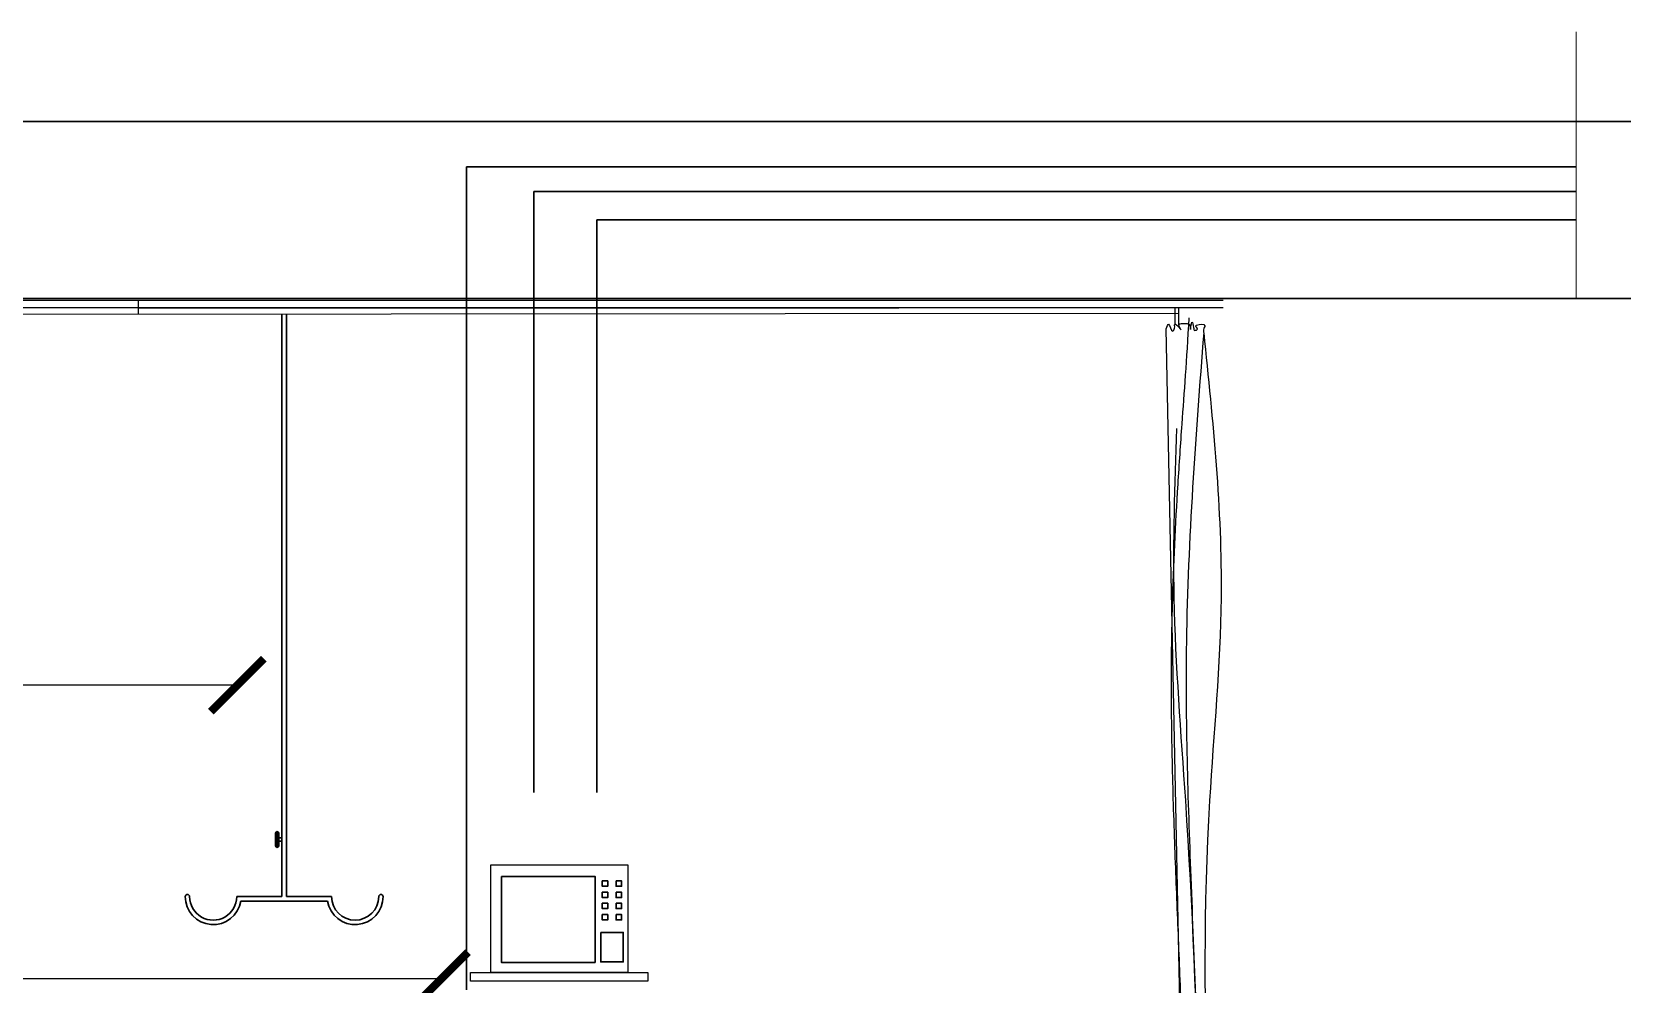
# Model space of a CAD drawing. Header units: inches. Extents: x -17070 to 527, y 504 to 2398.
# Drawn here: x -10382.72 to -10377.32, y 541.71 to 544.95 of the extents above; entities that cross this region are included whole.
import ezdxf

# ---------------------------------------------------------------- set-up
doc = ezdxf.new("R2010")
doc.units = ezdxf.units.IN
for name, color, linetype, lineweight in [('cur', 19, 'Continuous', 0), ('furniture', 42, 'Continuous', 9), ('Layer1', 2, 'Continuous', 30), ('wall', 7, 'Continuous', 30)]:
    doc.layers.add(name, color=color, linetype=linetype, lineweight=lineweight)
doc.styles.add('ROMANC', font='arialbd.ttf', dxfattribs={"height": 0.35})
doc.dimstyles.get("Standard").update_dxf_attribs({"dimtxt": 0.18, "dimasz": 0.18, "dimexe": 0.18, "dimexo": 0.0625, "dimgap": 0.09, "dimtad": 0, "dimtih": 1, "dimtoh": 1, "dimzin": 0, "dimdsep": 46, "dimtxsty": 'ROMANC', "dimblk": 'ARCHTICK', "dimcen": 0.09, "dimclrd": 25, "dimclre": 25, "dimadec": 0, "dimazin": 0, "dimtfac": 1, "dimtofl": 0, "dimtmove": 0, "dimatfit": 3, "dimldrblk": 'ARCHTICK', "dimfxl": 1, "dimtolj": 1, "dimtzin": 0, "dimarcsym": 0})

# ---------------------------------------------------------------- blocks, each defined once
blk = doc.blocks.new('_ARCHTICK')
at = {"color": 0, "linetype": 'ByBlock', "const_width": 0.15}
blk.add_lwpolyline([(-0.5, -0.5), (0.5, 0.5)], dxfattribs=at)

msp = doc.modelspace()

# ---------------------------------------------------------------- linework, layer by layer
at = {"color": 54}
for p, q in [((-10378.67852, 544.03511), (-10383.03741, 544.03511)), ((-10378.67852, 544.0094), (-10383.03741, 544.0094))]:
    msp.add_line(p, q, dxfattribs=at)
at = {"color": 250}
for points in [[(-10381.16349, 542.11935), (-10380.6982, 542.11935), (-10380.6982, 541.75342), (-10381.16349, 541.75342)], [(-10381.16349, 542.11935), (-10380.6982, 542.11935), (-10380.6982, 541.75342), (-10381.16349, 541.75342)], [(-10381.16349, 542.11935), (-10380.6982, 542.11935), (-10380.6982, 541.75342), (-10381.16349, 541.75342)], [(-10381.16349, 542.11935), (-10380.6982, 542.11935), (-10380.6982, 541.75342), (-10381.16349, 541.75342)], [(-10381.16349, 542.11935), (-10380.6982, 542.11935), (-10380.6982, 541.75342), (-10381.16349, 541.75342)], [(-10381.23217, 541.75342), (-10380.63044, 541.75342), (-10380.63044, 541.72442), (-10381.23217, 541.72442)], [(-10381.23217, 541.75342), (-10380.63044, 541.75342), (-10380.63044, 541.72442), (-10381.23217, 541.72442)], [(-10381.23217, 541.75342), (-10380.63044, 541.75342), (-10380.63044, 541.72442), (-10381.23217, 541.72442)], [(-10381.23217, 541.75342), (-10380.63044, 541.75342), (-10380.63044, 541.72442), (-10381.23217, 541.72442)], [(-10381.23217, 541.75342), (-10380.63044, 541.75342), (-10380.63044, 541.72442), (-10381.23217, 541.72442)]]:
    msp.add_lwpolyline(points, close=True, dxfattribs=at)
at = {"layer": 'cur', "lineweight": -2, "ltscale": 0.5}
for p, q in [((-10382.35961, 543.98852), (-10382.35961, 544.03511)), ((-10383.03741, 543.98852), (-10378.82908, 543.99138)), ((-10382.35961, 544.0094), (-10379.77902, 544.0094)), ((-10378.84152, 543.95502), (-10378.84152, 544.0094)), ((-10378.82908, 543.95122), (-10378.82908, 544.0094)), ((-10378.79593, 540.19049), (-10378.87241, 543.93841))]:
    msp.add_line(p, q, dxfattribs=at)
for points in [[(-10378.87241, 543.93841), (-10378.86363, 543.95456), (-10378.8498, 543.93112), (-10378.84352, 543.94117), (-10378.8431, 543.95456), (-10378.82452, 543.93852), (-10378.82123, 543.93482), (-10378.82885, 543.95313), (-10378.82061, 543.95621), (-10378.7893, 543.94572), (-10378.7893, 543.93667), (-10378.78457, 543.96095), (-10378.77921, 543.94325), (-10378.77468, 543.93338), (-10378.76623, 543.93791), (-10378.7718, 543.9486), (-10378.76891, 543.95045), (-10378.7409, 543.94922), (-10378.74564, 543.93544), (-10378.74478, 543.92494)], [(-10378.74478, 543.92494), (-10378.68581, 543.026), (-10378.72465, 542.33723), (-10378.66993, 540.1905)], [(-10378.83744, 543.60036), (-10378.84587, 543.02599), (-10378.80698, 542.33723), (-10378.74239, 540.19049)]]:
    msp.add_spline(points, degree=3, dxfattribs=at)
for points, knots in [([(-10378.79505, 543.97639), (-10378.80335, 543.8299), (-10378.8116, 543.72287), (-10378.82405, 543.54753), (-10378.82864, 543.4793), (-10378.84116, 543.27445), (-10378.84787, 543.1377), (-10378.85295, 542.95671), (-10378.85389, 542.91265), (-10378.8551, 542.82451), (-10378.85537, 542.78045), (-10378.85533, 542.64831), (-10378.85416, 542.56027), (-10378.85006, 542.37422), (-10378.84695, 542.27623), (-10378.84006, 542.08595), (-10378.83634, 541.99366), (-10378.82888, 541.80922), (-10378.82514, 541.71708), (-10378.8194, 541.56195), (-10378.81722, 541.49892), (-10378.81375, 541.38479), (-10378.81237, 541.33369), (-10378.81032, 541.24258), (-10378.80957, 541.20259), (-10378.80838, 541.12255), (-10378.80793, 541.08253), (-10378.80697, 540.96455), (-10378.80681, 540.88656), (-10378.77159, 540.19049)], [12.8804979, 12.8804979, 12.8804979, 12.8804979, 138.8406446, 138.8406446, 219.0091044, 219.0091044, 379.3460239, 379.3460239, 430.8856938, 430.8856938, 482.4253637, 482.4253637, 585.5047036, 585.5047036, 700.4158988, 700.4158988, 808.8802573, 808.8802573, 917.3446158, 917.3446158, 991.6304513, 991.6304513, 1051.9053885, 1051.9053885, 1099.1112693, 1099.1112693, 1146.3171501, 1146.3171501, 1238.2023094, 1238.2023094, 1238.2023094, 1238.2023094]), ([(-10378.74478, 543.92494), (-10378.77195, 543.57516), (-10378.81835, 542.95981), (-10378.78959, 542.05695), (-10378.7585, 541.36857), (-10378.75495, 540.94564), (-10378.75477, 540.78282)], [19.0571695, 19.0571695, 19.0571695, 19.0571695, 509.8108073, 882.3391286, 1282.6319268, 1474.5973446, 1474.5973446, 1474.5973446, 1474.5973446])]:
    msp.add_open_spline(points, degree=3, knots=knots, dxfattribs=at)
at = {"layer": 'furniture', "linetype": 'ByBlock'}
msp.add_line((-10377.48112, 544.9466), (-10377.48112, 544.04194), dxfattribs=at)
at = {"layer": 'Layer1', "color": 137}
for p, q in [((-10381.87235, 542.01158), (-10381.87243, 543.98801)), ((-10381.87235, 542.01158), (-10381.87243, 543.98801)), ((-10381.87235, 542.01158), (-10381.87243, 543.98801)), ((-10381.87235, 542.01158), (-10381.87243, 543.98801)), ((-10381.87235, 542.01158), (-10381.87243, 543.98801)), ((-10381.85735, 542.01158), (-10381.85743, 543.98801)), ((-10381.85735, 542.01158), (-10381.85743, 543.98801)), ((-10381.85735, 542.01158), (-10381.85743, 543.98801)), ((-10381.85735, 542.01158), (-10381.85743, 543.98801)), ((-10381.85735, 542.01158), (-10381.85743, 543.98801)), ((-10381.89378, 542.18407), (-10381.89379, 542.22693)), ((-10381.89378, 542.18407), (-10381.89379, 542.22693)), ((-10381.89378, 542.18407), (-10381.89379, 542.22693)), ((-10381.89378, 542.18407), (-10381.89379, 542.22693)), ((-10381.89378, 542.18407), (-10381.89379, 542.22693)), ((-10381.89378, 542.18407), (-10381.89379, 542.22693)), ((-10381.89378, 542.18407), (-10381.89379, 542.22693)), ((-10381.89378, 542.18407), (-10381.89379, 542.22693)), ((-10381.89378, 542.18407), (-10381.89379, 542.22693)), ((-10381.89378, 542.18407), (-10381.89379, 542.22693)), ((-10381.89164, 542.18407), (-10381.89164, 542.22693)), ((-10381.88522, 542.22693), (-10381.89164, 542.22693)), ((-10381.89164, 542.18407), (-10381.89164, 542.22693)), ((-10381.88522, 542.22693), (-10381.89164, 542.22693)), ((-10381.89164, 542.18407), (-10381.89164, 542.22693)), ((-10381.88522, 542.22693), (-10381.89164, 542.22693)), ((-10381.89164, 542.18407), (-10381.89164, 542.22693)), ((-10381.88522, 542.22693), (-10381.89164, 542.22693)), ((-10381.89164, 542.18407), (-10381.89164, 542.22693)), ((-10381.88522, 542.22693), (-10381.89164, 542.22693)), ((-10381.88522, 542.22478), (-10381.89164, 542.22478)), ((-10381.88522, 542.22478), (-10381.89164, 542.22478)), ((-10381.88522, 542.22478), (-10381.89164, 542.22478)), ((-10381.88522, 542.22478), (-10381.89164, 542.22478)), ((-10381.88522, 542.22478), (-10381.89164, 542.22478)), ((-10381.88522, 542.22264), (-10381.89164, 542.22264)), ((-10381.88522, 542.22264), (-10381.89164, 542.22264)), ((-10381.88522, 542.22264), (-10381.89164, 542.22264)), ((-10381.88522, 542.22264), (-10381.89164, 542.22264)), ((-10381.88522, 542.22264), (-10381.89164, 542.22264)), ((-10381.88522, 542.2205), (-10381.89164, 542.2205)), ((-10381.88522, 542.2205), (-10381.89164, 542.2205)), ((-10381.88522, 542.2205), (-10381.89164, 542.2205)), ((-10381.88522, 542.2205), (-10381.89164, 542.2205)), ((-10381.88522, 542.2205), (-10381.89164, 542.2205)), ((-10381.88522, 542.21836), (-10381.89164, 542.21836)), ((-10381.88522, 542.21836), (-10381.89164, 542.21836)), ((-10381.88522, 542.21836), (-10381.89164, 542.21836)), ((-10381.88522, 542.21836), (-10381.89164, 542.21836)), ((-10381.88522, 542.21836), (-10381.89164, 542.21836)), ((-10381.88522, 542.21621), (-10381.89164, 542.21621)), ((-10381.88522, 542.21621), (-10381.89164, 542.21621)), ((-10381.88522, 542.21621), (-10381.89164, 542.21621)), ((-10381.88522, 542.21621), (-10381.89164, 542.21621)), ((-10381.88522, 542.21621), (-10381.89164, 542.21621)), ((-10381.88522, 542.21407), (-10381.89164, 542.21407)), ((-10381.88522, 542.21407), (-10381.89164, 542.21407)), ((-10381.88522, 542.21407), (-10381.89164, 542.21407)), ((-10381.88522, 542.21407), (-10381.89164, 542.21407)), ((-10381.88522, 542.21407), (-10381.89164, 542.21407)), ((-10381.88522, 542.21193), (-10381.89164, 542.21193)), ((-10381.88522, 542.21193), (-10381.89164, 542.21193)), ((-10381.88522, 542.21193), (-10381.89164, 542.21193)), ((-10381.88522, 542.21193), (-10381.89164, 542.21193)), ((-10381.88522, 542.21193), (-10381.89164, 542.21193)), ((-10381.88522, 542.20978), (-10381.89164, 542.20978)), ((-10381.88522, 542.20978), (-10381.89164, 542.20978)), ((-10381.88522, 542.20978), (-10381.89164, 542.20978)), ((-10381.88522, 542.20978), (-10381.89164, 542.20978)), ((-10381.88522, 542.20978), (-10381.89164, 542.20978)), ((-10381.88522, 542.20764), (-10381.89164, 542.20764)), ((-10381.88522, 542.20764), (-10381.89164, 542.20764)), ((-10381.88522, 542.20764), (-10381.89164, 542.20764)), ((-10381.88522, 542.20764), (-10381.89164, 542.20764)), ((-10381.88522, 542.20764), (-10381.89164, 542.20764)), ((-10381.88522, 542.2055), (-10381.89164, 542.2055)), ((-10381.88522, 542.2055), (-10381.89164, 542.2055)), ((-10381.88522, 542.2055), (-10381.89164, 542.2055)), ((-10381.88522, 542.2055), (-10381.89164, 542.2055)), ((-10381.88522, 542.2055), (-10381.89164, 542.2055)), ((-10381.88522, 542.2055), (-10381.89164, 542.2055)), ((-10381.88522, 542.2055), (-10381.89164, 542.2055)), ((-10381.88522, 542.2055), (-10381.89164, 542.2055)), ((-10381.88522, 542.2055), (-10381.89164, 542.2055)), ((-10381.88522, 542.2055), (-10381.89164, 542.2055)), ((-10381.88522, 542.20336), (-10381.89164, 542.20336)), ((-10381.88522, 542.20336), (-10381.89164, 542.20336)), ((-10381.88522, 542.20336), (-10381.89164, 542.20336)), ((-10381.88522, 542.20336), (-10381.89164, 542.20336)), ((-10381.88522, 542.20336), (-10381.89164, 542.20336)), ((-10381.88521, 542.20121), (-10381.89164, 542.20121)), ((-10381.88521, 542.20121), (-10381.89164, 542.20121)), ((-10381.88521, 542.20121), (-10381.89164, 542.20121)), ((-10381.88521, 542.20121), (-10381.89164, 542.20121)), ((-10381.88521, 542.20121), (-10381.89164, 542.20121)), ((-10381.88521, 542.19907), (-10381.89164, 542.19907)), ((-10381.88521, 542.19907), (-10381.89164, 542.19907)), ((-10381.88521, 542.19907), (-10381.89164, 542.19907)), ((-10381.88521, 542.19907), (-10381.89164, 542.19907)), ((-10381.88521, 542.19907), (-10381.89164, 542.19907)), ((-10381.88521, 542.19693), (-10381.89164, 542.19693)), ((-10381.88521, 542.19693), (-10381.89164, 542.19693)), ((-10381.88521, 542.19693), (-10381.89164, 542.19693)), ((-10381.88521, 542.19693), (-10381.89164, 542.19693)), ((-10381.88521, 542.19693), (-10381.89164, 542.19693)), ((-10381.88521, 542.19479), (-10381.89164, 542.19479)), ((-10381.88521, 542.19479), (-10381.89164, 542.19479)), ((-10381.88521, 542.19479), (-10381.89164, 542.19479)), ((-10381.88521, 542.19479), (-10381.89164, 542.19479)), ((-10381.88521, 542.19479), (-10381.89164, 542.19479)), ((-10381.88521, 542.19264), (-10381.89164, 542.19264)), ((-10381.88521, 542.19264), (-10381.89164, 542.19264)), ((-10381.88521, 542.19264), (-10381.89164, 542.19264)), ((-10381.88521, 542.19264), (-10381.89164, 542.19264)), ((-10381.88521, 542.19264), (-10381.89164, 542.19264)), ((-10381.88521, 542.1905), (-10381.89164, 542.1905)), ((-10381.88521, 542.1905), (-10381.89164, 542.1905)), ((-10381.88521, 542.1905), (-10381.89164, 542.1905)), ((-10381.88521, 542.1905), (-10381.89164, 542.1905)), ((-10381.88521, 542.1905), (-10381.89164, 542.1905)), ((-10381.88521, 542.18836), (-10381.89164, 542.18836)), ((-10381.88521, 542.18836), (-10381.89164, 542.18836)), ((-10381.88521, 542.18836), (-10381.89164, 542.18836)), ((-10381.88521, 542.18836), (-10381.89164, 542.18836)), ((-10381.88521, 542.18836), (-10381.89164, 542.18836)), ((-10381.88521, 542.18622), (-10381.89164, 542.18621)), ((-10381.88521, 542.18622), (-10381.89164, 542.18621)), ((-10381.88521, 542.18622), (-10381.89164, 542.18621)), ((-10381.88521, 542.18622), (-10381.89164, 542.18621)), ((-10381.88521, 542.18622), (-10381.89164, 542.18621)), ((-10381.88521, 542.18407), (-10381.89164, 542.18407)), ((-10381.88521, 542.18407), (-10381.89164, 542.18407)), ((-10381.88521, 542.18407), (-10381.89164, 542.18407)), ((-10381.88521, 542.18407), (-10381.89164, 542.18407)), ((-10381.88521, 542.18407), (-10381.89164, 542.18407)), ((-10381.88603, 542.22907), (-10381.89083, 542.22907)), ((-10381.88603, 542.22907), (-10381.89083, 542.22907)), ((-10381.88603, 542.22907), (-10381.89083, 542.22907)), ((-10381.88603, 542.22907), (-10381.89083, 542.22907)), ((-10381.88603, 542.22907), (-10381.89083, 542.22907)), ((-10381.88603, 542.18193), (-10381.89082, 542.18193)), ((-10381.88603, 542.18193), (-10381.89082, 542.18193)), ((-10381.88603, 542.18193), (-10381.89082, 542.18193)), ((-10381.88603, 542.18193), (-10381.89082, 542.18193)), ((-10381.88603, 542.18193), (-10381.89082, 542.18193)), ((-10381.88521, 542.18407), (-10381.88522, 542.22693)), ((-10381.88521, 542.18407), (-10381.88522, 542.22693)), ((-10381.88521, 542.18407), (-10381.88522, 542.22693)), ((-10381.88521, 542.18407), (-10381.88522, 542.22693)), ((-10381.88521, 542.18407), (-10381.88522, 542.22693)), ((-10381.88307, 542.2055), (-10381.88307, 542.22693)), ((-10381.88307, 542.22693), (-10381.88307, 542.18407)), ((-10381.88307, 542.18407), (-10381.88307, 542.22693)), ((-10381.88307, 542.2055), (-10381.88307, 542.22693)), ((-10381.88307, 542.22693), (-10381.88307, 542.18407)), ((-10381.88307, 542.18407), (-10381.88307, 542.22693)), ((-10381.88307, 542.2055), (-10381.88307, 542.22693)), ((-10381.88307, 542.22693), (-10381.88307, 542.18407)), ((-10381.88307, 542.18407), (-10381.88307, 542.22693)), ((-10381.88307, 542.2055), (-10381.88307, 542.22693)), ((-10381.88307, 542.22693), (-10381.88307, 542.18407)), ((-10381.88307, 542.18407), (-10381.88307, 542.22693)), ((-10381.88307, 542.2055), (-10381.88307, 542.22693)), ((-10381.88307, 542.22693), (-10381.88307, 542.18407)), ((-10381.88307, 542.18407), (-10381.88307, 542.22693)), ((-10381.87236, 542.21086), (-10381.88307, 542.21086)), ((-10381.88307, 542.20014), (-10381.88307, 542.21086)), ((-10381.87236, 542.21086), (-10381.88307, 542.21086)), ((-10381.88307, 542.20014), (-10381.88307, 542.21086)), ((-10381.87236, 542.21086), (-10381.88307, 542.21086)), ((-10381.88307, 542.20014), (-10381.88307, 542.21086)), ((-10381.87236, 542.21086), (-10381.88307, 542.21086)), ((-10381.88307, 542.20014), (-10381.88307, 542.21086)), ((-10381.87236, 542.21086), (-10381.88307, 542.21086)), ((-10381.88307, 542.20014), (-10381.88307, 542.21086)), ((-10381.87236, 542.20014), (-10381.88307, 542.20014)), ((-10381.87236, 542.20014), (-10381.88307, 542.20014)), ((-10381.87236, 542.20014), (-10381.88307, 542.20014)), ((-10381.87236, 542.20014), (-10381.88307, 542.20014)), ((-10381.87236, 542.20014), (-10381.88307, 542.20014)), ((-10381.97199, 542.01158), (-10382.02555, 542.01158)), ((-10381.97199, 542.01158), (-10382.02555, 542.01158)), ((-10381.97199, 542.01158), (-10382.02555, 542.01158)), ((-10381.97199, 542.01158), (-10382.02555, 542.01158)), ((-10381.97199, 542.01158), (-10382.02555, 542.01158)), ((-10381.71795, 541.99659), (-10382.01175, 541.99658)), ((-10381.71795, 541.99659), (-10382.01175, 541.99658)), ((-10381.71795, 541.99659), (-10382.01175, 541.99658)), ((-10381.71795, 541.99659), (-10382.01175, 541.99658)), ((-10381.71795, 541.99659), (-10382.01175, 541.99658)), ((-10381.87235, 542.01158), (-10381.97199, 542.01158)), ((-10381.87235, 542.01158), (-10381.97199, 542.01158)), ((-10381.87235, 542.01158), (-10381.97199, 542.01158)), ((-10381.87235, 542.01158), (-10381.97199, 542.01158)), ((-10381.87235, 542.01158), (-10381.97199, 542.01158)), ((-10381.85735, 542.01158), (-10381.75771, 542.01159)), ((-10381.85735, 542.01158), (-10381.75771, 542.01159)), ((-10381.85735, 542.01158), (-10381.75771, 542.01159)), ((-10381.85735, 542.01158), (-10381.75771, 542.01159)), ((-10381.85735, 542.01158), (-10381.75771, 542.01159)), ((-10381.75771, 542.01159), (-10381.70415, 542.01159)), ((-10381.75771, 542.01159), (-10381.70415, 542.01159)), ((-10381.75771, 542.01159), (-10381.70415, 542.01159)), ((-10381.75771, 542.01159), (-10381.70415, 542.01159)), ((-10381.75771, 542.01159), (-10381.70415, 542.01159))]:
    msp.add_line(p, q, dxfattribs=at)
for points in [[(-10381.12778, 542.08022), (-10380.80981, 542.08022), (-10380.80981, 541.78825), (-10381.12778, 541.78825)], [(-10381.12778, 542.08022), (-10380.80981, 542.08022), (-10380.80981, 541.78825), (-10381.12778, 541.78825)], [(-10381.12778, 542.08022), (-10380.80981, 542.08022), (-10380.80981, 541.78825), (-10381.12778, 541.78825)], [(-10381.12778, 542.08022), (-10380.80981, 542.08022), (-10380.80981, 541.78825), (-10381.12778, 541.78825)], [(-10381.12778, 542.08022), (-10380.80981, 542.08022), (-10380.80981, 541.78825), (-10381.12778, 541.78825)], [(-10380.78554, 542.06496), (-10380.76659, 542.06496), (-10380.76659, 542.04669), (-10380.78554, 542.04669)], [(-10380.78554, 542.06496), (-10380.76659, 542.06496), (-10380.76659, 542.04669), (-10380.78554, 542.04669)], [(-10380.78554, 542.06496), (-10380.76659, 542.06496), (-10380.76659, 542.04669), (-10380.78554, 542.04669)], [(-10380.78554, 542.06496), (-10380.76659, 542.06496), (-10380.76659, 542.04669), (-10380.78554, 542.04669)], [(-10380.78554, 542.06496), (-10380.76659, 542.06496), (-10380.76659, 542.04669), (-10380.78554, 542.04669)], [(-10380.78554, 542.02656), (-10380.76659, 542.02656), (-10380.76659, 542.00829), (-10380.78554, 542.00829)], [(-10380.78554, 542.02656), (-10380.76659, 542.02656), (-10380.76659, 542.00829), (-10380.78554, 542.00829)], [(-10380.78554, 542.02656), (-10380.76659, 542.02656), (-10380.76659, 542.00829), (-10380.78554, 542.00829)], [(-10380.78554, 542.02656), (-10380.76659, 542.02656), (-10380.76659, 542.00829), (-10380.78554, 542.00829)], [(-10380.78554, 542.02656), (-10380.76659, 542.02656), (-10380.76659, 542.00829), (-10380.78554, 542.00829)], [(-10380.73874, 542.06497), (-10380.71979, 542.06497), (-10380.71979, 542.04669), (-10380.73873, 542.04669)], [(-10380.73874, 542.06497), (-10380.71979, 542.06497), (-10380.71979, 542.04669), (-10380.73873, 542.04669)], [(-10380.73874, 542.06497), (-10380.71979, 542.06497), (-10380.71979, 542.04669), (-10380.73873, 542.04669)], [(-10380.73874, 542.06497), (-10380.71979, 542.06497), (-10380.71979, 542.04669), (-10380.73873, 542.04669)], [(-10380.73874, 542.06497), (-10380.71979, 542.06497), (-10380.71979, 542.04669), (-10380.73873, 542.04669)], [(-10380.73873, 542.02656), (-10380.71979, 542.02656), (-10380.71979, 542.00829), (-10380.73873, 542.00829)], [(-10380.73873, 542.02656), (-10380.71979, 542.02656), (-10380.71979, 542.00829), (-10380.73873, 542.00829)], [(-10380.73873, 542.02656), (-10380.71979, 542.02656), (-10380.71979, 542.00829), (-10380.73873, 542.00829)], [(-10380.73873, 542.02656), (-10380.71979, 542.02656), (-10380.71979, 542.00829), (-10380.73873, 542.00829)], [(-10380.73873, 542.02656), (-10380.71979, 542.02656), (-10380.71979, 542.00829), (-10380.73873, 542.00829)], [(-10380.78553, 541.98894), (-10380.76659, 541.98894), (-10380.76659, 541.97067), (-10380.78553, 541.97067)], [(-10380.78553, 541.98894), (-10380.76659, 541.98894), (-10380.76659, 541.97067), (-10380.78553, 541.97067)], [(-10380.78553, 541.98894), (-10380.76659, 541.98894), (-10380.76659, 541.97067), (-10380.78553, 541.97067)], [(-10380.78553, 541.98894), (-10380.76659, 541.98894), (-10380.76659, 541.97067), (-10380.78553, 541.97067)], [(-10380.78553, 541.98894), (-10380.76659, 541.98894), (-10380.76659, 541.97067), (-10380.78553, 541.97067)], [(-10380.73873, 541.98894), (-10380.71979, 541.98895), (-10380.71979, 541.97067), (-10380.73873, 541.97067)], [(-10380.73873, 541.98894), (-10380.71979, 541.98895), (-10380.71979, 541.97067), (-10380.73873, 541.97067)], [(-10380.73873, 541.98894), (-10380.71979, 541.98895), (-10380.71979, 541.97067), (-10380.73873, 541.97067)], [(-10380.73873, 541.98894), (-10380.71979, 541.98895), (-10380.71979, 541.97067), (-10380.73873, 541.97067)], [(-10380.73873, 541.98894), (-10380.71979, 541.98895), (-10380.71979, 541.97067), (-10380.73873, 541.97067)], [(-10380.78553, 541.95054), (-10380.76659, 541.95054), (-10380.76659, 541.93227), (-10380.78553, 541.93227)], [(-10380.78553, 541.95054), (-10380.76659, 541.95054), (-10380.76659, 541.93227), (-10380.78553, 541.93227)], [(-10380.78553, 541.95054), (-10380.76659, 541.95054), (-10380.76659, 541.93227), (-10380.78553, 541.93227)], [(-10380.78553, 541.95054), (-10380.76659, 541.95054), (-10380.76659, 541.93227), (-10380.78553, 541.93227)], [(-10380.78553, 541.95054), (-10380.76659, 541.95054), (-10380.76659, 541.93227), (-10380.78553, 541.93227)], [(-10380.73873, 541.95054), (-10380.71978, 541.95054), (-10380.71978, 541.93227), (-10380.73873, 541.93227)], [(-10380.73873, 541.95054), (-10380.71978, 541.95054), (-10380.71978, 541.93227), (-10380.73873, 541.93227)], [(-10380.73873, 541.95054), (-10380.71978, 541.95054), (-10380.71978, 541.93227), (-10380.73873, 541.93227)], [(-10380.73873, 541.95054), (-10380.71978, 541.95054), (-10380.71978, 541.93227), (-10380.73873, 541.93227)], [(-10380.73873, 541.95054), (-10380.71978, 541.95054), (-10380.71978, 541.93227), (-10380.73873, 541.93227)], [(-10380.79072, 541.88979), (-10380.71422, 541.88979), (-10380.71422, 541.79005), (-10380.79072, 541.79005)], [(-10380.79072, 541.88979), (-10380.71422, 541.88979), (-10380.71422, 541.79005), (-10380.79072, 541.79005)], [(-10380.79072, 541.88979), (-10380.71422, 541.88979), (-10380.71422, 541.79005), (-10380.79072, 541.79005)], [(-10380.79072, 541.88979), (-10380.71422, 541.88979), (-10380.71422, 541.79005), (-10380.79072, 541.79005)], [(-10380.79072, 541.88979), (-10380.71422, 541.88979), (-10380.71422, 541.79005), (-10380.79072, 541.79005)]]:
    msp.add_lwpolyline(points, close=True, dxfattribs=at)
for points in [[(-10382.01175, 541.99658, -0.9237815), (-10382.20074, 542.01157)], [(-10382.01175, 541.99658, -0.9237815), (-10382.20074, 542.01157)], [(-10382.01175, 541.99658, -0.9237815), (-10382.20074, 542.01157)], [(-10382.01175, 541.99658, -0.9237815), (-10382.20074, 542.01157)], [(-10382.01175, 541.99658, -0.9237815), (-10382.20074, 542.01157)], [(-10382.02555, 542.01158, -1), (-10382.18574, 542.01157, 1)], [(-10382.02555, 542.01158, -1), (-10382.18574, 542.01157, 1)], [(-10382.02555, 542.01158, -1), (-10382.18574, 542.01157, 1)], [(-10382.02555, 542.01158, -1), (-10382.18574, 542.01157, 1)], [(-10382.02555, 542.01158, -1), (-10382.18574, 542.01157, 1)], [(-10381.52896, 542.0116, -0.9237815), (-10381.71795, 541.99659, -0.9237815)], [(-10381.52896, 542.0116, -0.9237815), (-10381.71795, 541.99659, -0.9237815)], [(-10381.52896, 542.0116, -0.9237815), (-10381.71795, 541.99659, -0.9237815)], [(-10381.52896, 542.0116, -0.9237815), (-10381.71795, 541.99659, -0.9237815)], [(-10381.52896, 542.0116, -0.9237815), (-10381.71795, 541.99659, -0.9237815)], [(-10381.54396, 542.0116, -1), (-10381.70415, 542.01159, 1)], [(-10381.54396, 542.0116, -1), (-10381.70415, 542.01159, 1)], [(-10381.54396, 542.0116, -1), (-10381.70415, 542.01159, 1)], [(-10381.54396, 542.0116, -1), (-10381.70415, 542.01159, 1)], [(-10381.54396, 542.0116, -1), (-10381.70415, 542.01159, 1)]]:
    msp.add_lwpolyline(points, format="xyb", dxfattribs=at)
for centre, radius, start, end in [((-10381.88843, 542.22693), 0.00536, 0.00239, 180.00239), ((-10381.88843, 542.22693), 0.00536, 0.00239, 180.00239), ((-10381.88843, 542.22693), 0.00536, 0.00239, 180.00239), ((-10381.88843, 542.22693), 0.00536, 0.00239, 180.00239), ((-10381.88843, 542.22693), 0.00536, 0.00239, 180.00239), ((-10381.88843, 542.18407), 0.00536, 180.00239, 0.00239), ((-10381.88843, 542.18407), 0.00536, 180.00239, 0.00239), ((-10381.88843, 542.18407), 0.00536, 180.00239, 0.00239), ((-10381.88843, 542.18407), 0.00536, 180.00239, 0.00239), ((-10381.88843, 542.18407), 0.00536, 180.00239, 0.00239), ((-10381.88843, 542.22693), 0.00321, 0.00239, 180.00239), ((-10381.88843, 542.22693), 0.00321, 0.00239, 180.00239), ((-10381.88843, 542.22693), 0.00321, 0.00239, 180.00239), ((-10381.88843, 542.22693), 0.00321, 0.00239, 180.00239), ((-10381.88843, 542.22693), 0.00321, 0.00239, 180.00239), ((-10381.88843, 542.18407), 0.00321, 180.00239, 0.00239), ((-10381.88843, 542.18407), 0.00321, 180.00239, 0.00239), ((-10381.88843, 542.18407), 0.00321, 180.00239, 0.00239), ((-10381.88843, 542.18407), 0.00321, 180.00239, 0.00239), ((-10381.88843, 542.18407), 0.00321, 180.00239, 0.00239), ((-10382.19324, 542.01157), 0.0075, 0.00239, 180.00239), ((-10382.19324, 542.01157), 0.0075, 0.00239, 180.00239), ((-10382.19324, 542.01157), 0.0075, 0.00239, 180.00239), ((-10382.19324, 542.01157), 0.0075, 0.00239, 180.00239), ((-10382.19324, 542.01157), 0.0075, 0.00239, 180.00239), ((-10381.53646, 542.0116), 0.0075, 0.00239, 180.00239), ((-10381.53646, 542.0116), 0.0075, 0.00239, 180.00239), ((-10381.53646, 542.0116), 0.0075, 0.00239, 180.00239), ((-10381.53646, 542.0116), 0.0075, 0.00239, 180.00239), ((-10381.53646, 542.0116), 0.0075, 0.00239, 180.00239)]:
    msp.add_arc(centre, radius, start, end, dxfattribs=at)
at = {"layer": 'wall', "linetype": 'ByBlock'}
for p, q in [((-10394.91665, 544.64206), (-10345.64192, 544.64206)), ((-10394.91337, 544.04194), (-10354.13336, 544.04194))]:
    msp.add_line(p, q, dxfattribs=at)
at = {"layer": 'wall', "color": 41}
for p, q in [((-10381.24662, 544.4886), (-10381.24662, 541.69539)), ((-10377.48112, 544.4886), (-10381.24662, 544.4886))]:
    msp.add_line(p, q, dxfattribs=at)
at = {"layer": 'wall', "color": 151}
for p, q in [((-10381.0182, 544.40467), (-10381.0182, 542.36472)), ((-10377.48112, 544.40467), (-10381.0182, 544.40467)), ((-10380.80352, 544.30808), (-10380.80352, 542.36472)), ((-10377.48112, 544.30808), (-10380.80352, 544.30808))]:
    msp.add_line(p, q, dxfattribs=at)

# ---------------------------------------------------------------- leaders
for points in [[(-10382.02354, 542.72899), (-10383.54003, 542.72899)], [(-10381.33114, 541.73275), (-10383.54003, 541.73275)]]:
    msp.add_leader(points, dimstyle='Standard', override={"dimgap": 0.09, "dimtad": 0})

doc.saveas('drawing.dxf')
